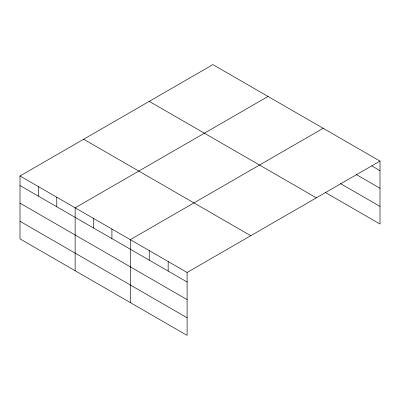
<?xml version="1.0" encoding="UTF-8"?>
<svg xmlns="http://www.w3.org/2000/svg" width="400" height="400" viewBox="0 0 400 400"><rect width="100%" height="100%" fill="white"/><g stroke="black" fill="none" stroke-linecap="round" stroke-linejoin="round"><path stroke-width="0.6" d="M380 161.095L212.895 64.615L20 175.985L20 238.905L187.105 335.385L187.105 272.46L380 161.095L380 224.015L325.35 192.465M268.04 96.455L75.145 207.82L75.145 270.745M323.185 128.29L130.29 239.66L130.29 302.58M371.885 165.955L380 170.64M356.19 174.51L380 188.255M340.5 183.595L380 206.4M149.24 101.37L316.345 197.845M83.655 139.235L250.76 235.71M20 175.985L187.105 272.46M20 185.53L187.105 282.01M20 203.145L187.105 299.62M20 221.29L187.105 317.77M168.165 261.525L168.165 271.075M149.23 250.595L149.23 260.14M111.91 229.045L111.91 238.595M93.525 218.435L93.525 227.98M56.765 197.21L56.765 206.755M38.38 186.595L38.38 196.145"/></g></svg>
